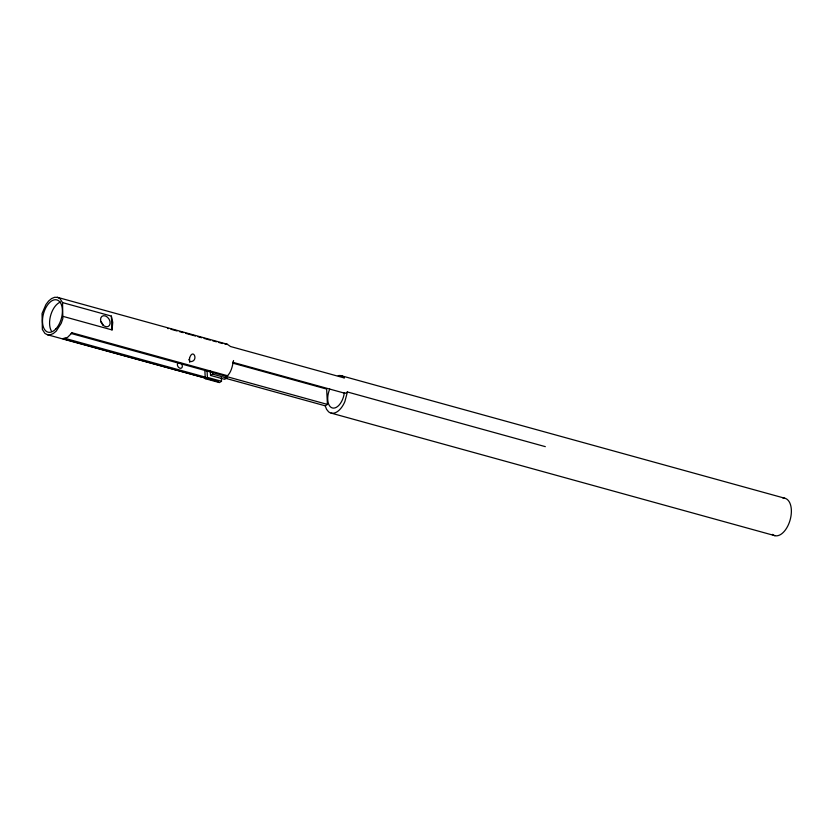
<?xml version="1.0" encoding="UTF-8"?>
<svg xmlns="http://www.w3.org/2000/svg" width="833" height="833" viewBox="0 0 833 833"><rect width="100%" height="100%" fill="white"/><g stroke="black" fill="none" stroke-linecap="round" stroke-linejoin="round"><path stroke-width="1.25" d="M57.435 297.329L59.955 298.62L62.548 302.608L62.85 318.57L61.205 323.329L56.28 331.065L53.333 333.512L50.334 334.772L47.471 334.751L44.951 333.46L42.348 329.472L42.056 313.51L45.94 304.493L48.616 301.015L51.563 298.568L54.572 297.308L57.435 297.329L227.19 344.216L230.543 346.528L344.414 377.984L343.592 376.964A19.367 10.694 -74.6 0 0 338.208 375.652M63.256 316.446L112.059 329.93L112.747 322.35L111.351 316.082L62.548 302.608M233.542 360.522C232.407 366.02 231.303 372.778 226.659 376.443L71.055 333.46L72.096 332.804L227.711 375.787M545.323 446.644L347.413 391.979L344.841 401.673A19.367 10.694 -74.6 0 1 328.577 411.804L326.567 409.326L325.214 405.817L225.097 378.161M72.096 332.804L67.483 337.417L62.694 338.667L208.344 378.9M210.312 370.893L210.541 375.433L212.602 374.121L226.743 378.026L226.659 376.443M325.214 405.817L327.431 404.421L326.651 389.063L232.792 363.136M221.349 377.88L221.516 381.285L219.433 382.586L205.282 378.682L204.876 370.737M226.743 378.026L224.65 379.327L210.541 375.433M347.413 391.979L345.195 393.353L232.574 362.24M205.282 378.682L207.396 377.38L221.516 381.285M167.745 328.566L168.443 328.566M225.035 344.206L227.19 344.216M341.061 375.673L784.832 498.249M170.911 329.254L177.054 330.951M179.522 331.628L183.208 332.648M185.665 333.325L195.505 336.043M197.973 336.73L201.659 337.75M204.116 338.427L210.27 340.124M212.727 340.801L216.424 341.822M218.881 342.498L222.567 343.519M226.066 376.422L327.431 404.421M64.995 338.365L205.199 377.089M213.321 380.275L218.308 381.649L47.471 334.751M331.107 413.095L774.877 535.671M176.075 369.977L174.316 369.342M173.399 368.967L172.743 368.457M212.519 372.528L212.602 374.121M207.053 370.57L207.396 377.38M111.351 316.082L112.059 329.93M180.969 363.365A3.082 2.197 58.1 0 1 181.844 367.749A3.082 2.197 58.1 0 1 178.043 366.697A3.082 2.197 58.1 0 1 178.491 362.688M179.709 362.657A3.082 2.197 58.1 0 1 180.355 362.928M188.82 359.398A3.082 2.197 58.1 0 1 189.601 362.261M100.72 321.465A5.987 4.28 58.1 0 1 103.125 325.37M782.947 498.092A19.367 10.694 -74.6 0 1 790.028 520.302A19.367 10.694 -74.6 0 1 772.347 534.38M344.331 392.645A14.088 7.778 -74.6 0 1 332.461 407.993A14.088 7.778 -74.6 0 1 329.722 389.084M51.313 330.899A16.722 9.236 -74.6 0 1 50.959 314.405A16.722 9.236 -74.6 0 1 60.497 302.056M189.57 357.971L189.56 360.751L190.497 361.668C199.077 361.251 193.183 347.423 189.57 357.971M55.759 329.014A16.722 9.236 -74.6 0 0 58.935 300.994A16.722 9.236 -74.6 0 0 42.66 318.112A16.722 9.236 -74.6 0 0 55.759 329.014M100.533 319.924A5.987 4.28 58.1 0 0 107.978 326.588A5.987 4.28 58.1 0 0 107.509 317.238A5.987 4.28 58.1 0 0 100.533 319.924"/></g></svg>
